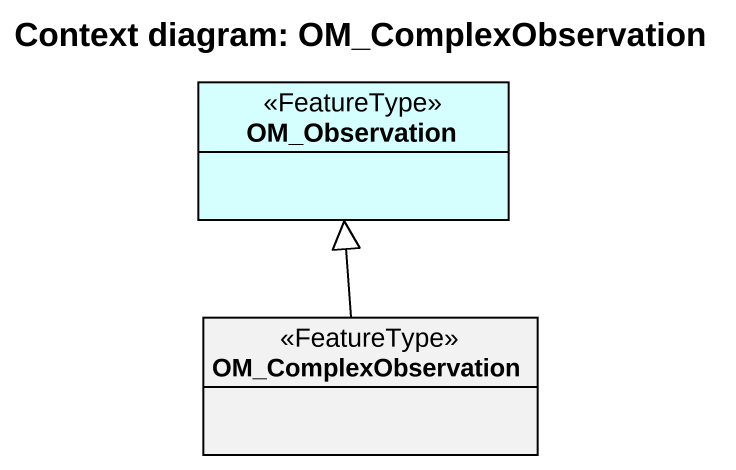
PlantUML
@startuml
title Context diagram: OM_ComplexObservation
hide circle
hide empty members
class OM_Observation <<FeatureType>> #D5FFFF
class OM_ComplexObservation <<FeatureType>>
OM_ComplexObservation -up-|> OM_Observation
@enduml
